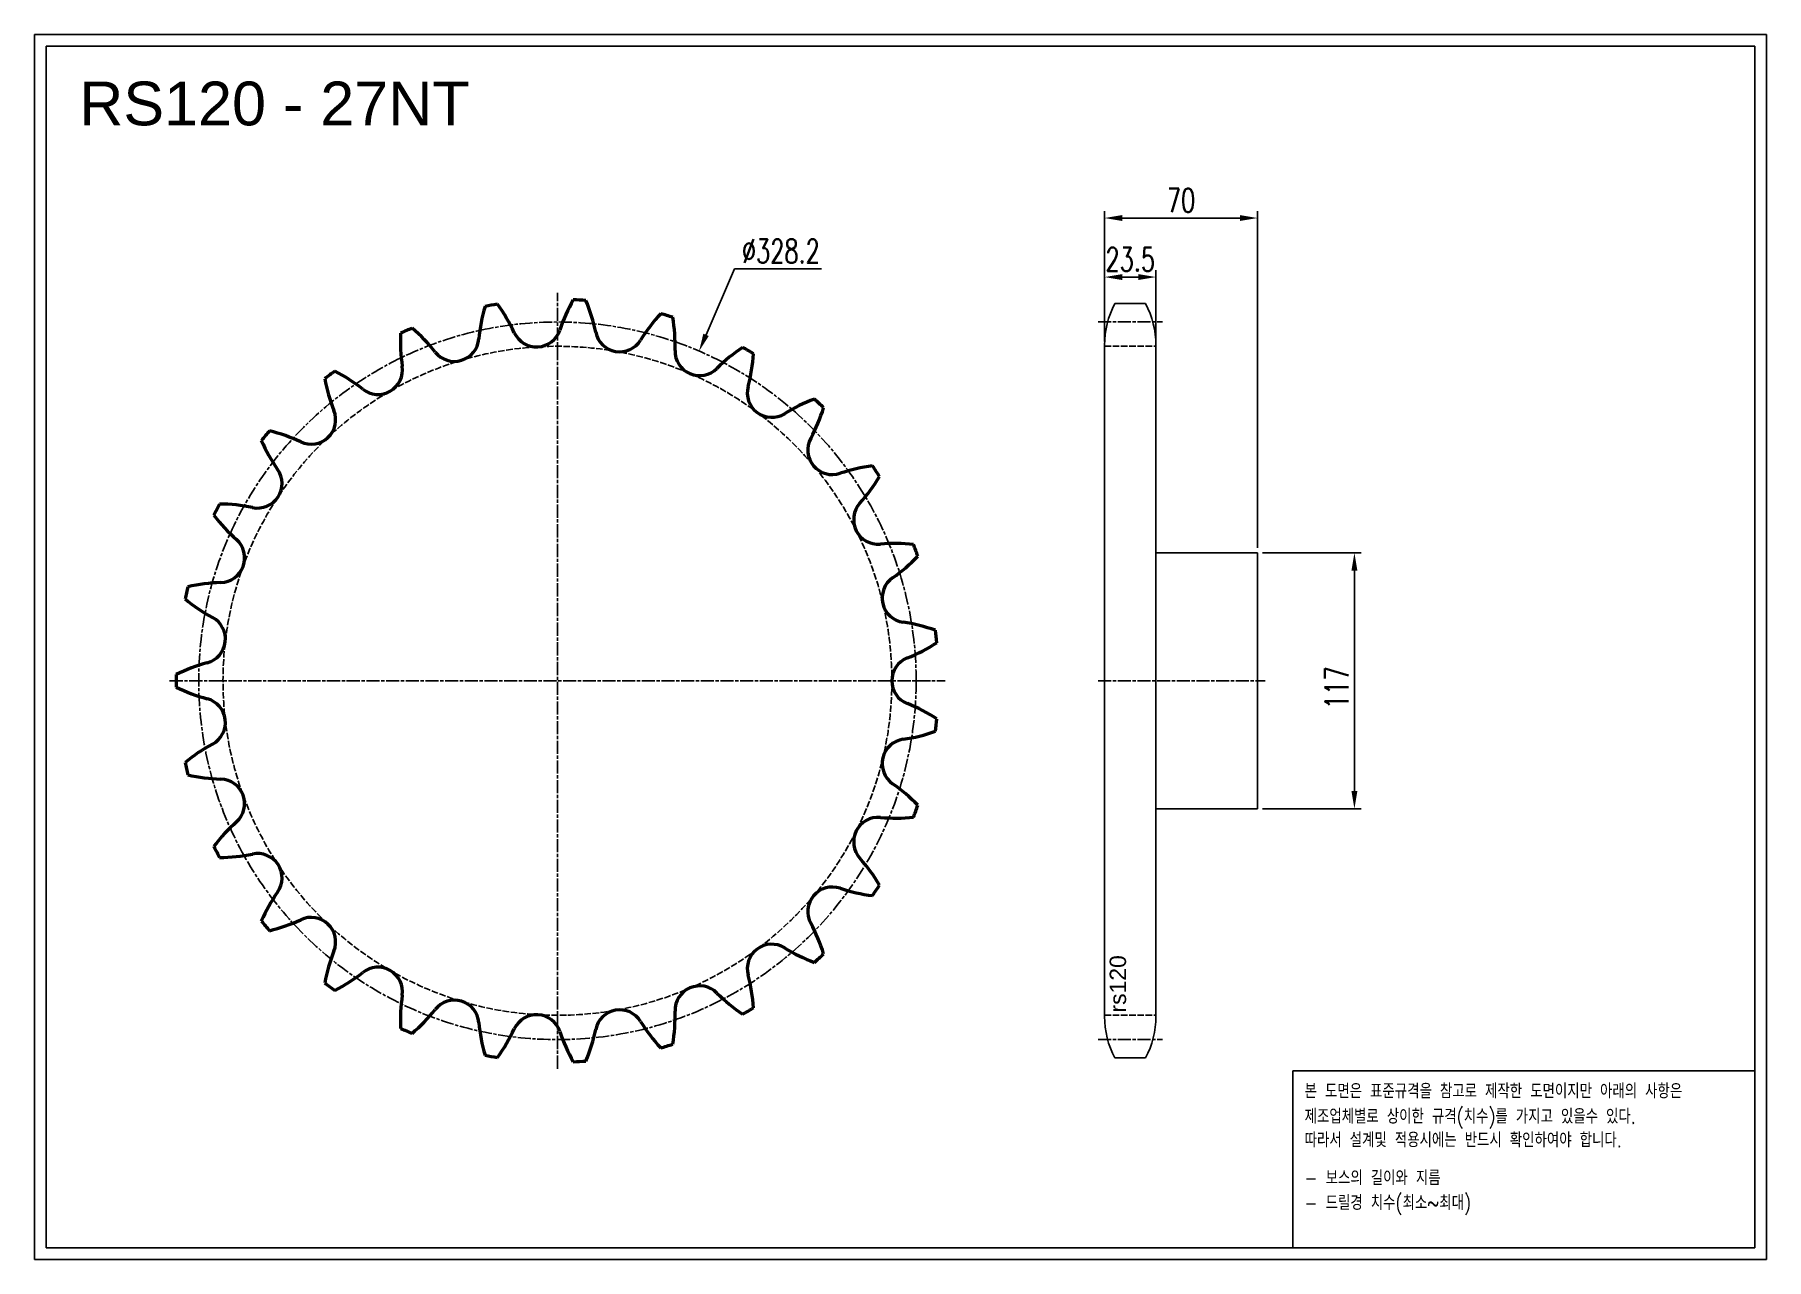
# Model space of a CAD drawing. Header units: millimetres. Extents: x -61522 to -60729, y 40123 to 40683.
import ezdxf

# ---------------------------------------------------------------- set-up
doc = ezdxf.new("R2010")
doc.units = ezdxf.units.MM
for name, pattern in [('AM_ISO02W050', [7.5, 6, -1.5]), ('AM_ISO02W050x2', [3.75, 3, -0.75]), ('AM_ISO08W050', [18, 12, -1.5, 3, -1.5]), ('AM_ISO08W050x2', [9, 6, -0.75, 1.5, -0.75])]:
    doc.linetypes.add(name, pattern=pattern)
for name, color, linetype, lineweight in [('AM_0N', 7, 'Continuous', 50), ('AM_3N', 6, 'AM_ISO02W050', 25), ('AM_7', 4, 'AM_ISO08W050', 25), ('AM_7N', 4, 'AM_ISO08W050', 25)]:
    doc.layers.add(name, color=color, linetype=linetype, lineweight=lineweight)
doc.layers.add('S-DIM', color=7, linetype='Continuous')
doc.styles.add('HAN', font='ROMANS.shx', dxfattribs={"width": 0.7, "bigfont": 'whgtxt.shx'})
doc.styles.add('HSG', font='SIMPLEX.shx', dxfattribs={"width": 0.7, "bigfont": 'HSG.shx'})
doc.styles.get("Standard").update_dxf_attribs({"font": 'arial.ttf'})
doc.dimstyles.new('APP23', dxfattribs={"dimscale": 4.5, "dimtxt": 2.4, "dimasz": 1.8, "dimexe": 0.7, "dimexo": 0.5, "dimgap": 0.6, "dimtad": 1, "dimtoh": 1, "dimdec": 1, "dimrnd": 0.01, "dimzin": 9, "dimdsep": 46, "dimtxsty": 'HSG', "dimcen": 0, "dimclrd": 1, "dimclre": 1, "dimclrt": 256, "dimazin": 2, "dimtp": 1, "dimtm": 1, "dimtfac": 0.5, "dimtdec": 1, "dimtix": 1, "dimtofl": 0, "dimtmove": 0, "dimatfit": 3, "dimfxl": 0, "dimtvp": 1, "dimtolj": 2, "dimlwd": -1, "dimlwe": -1, "dimarcsym": 0})

# ---------------------------------------------------------------- blocks, each defined once
blk = doc.blocks.new('*D1')
at = {"layer": 'Defpoints', "color": 0, "transparency": 16777216}
for p in [(-60962.12, 40445.76), (-60962.12, 40328.76), (-60917.83, 40328.76)]:
    blk.add_point(p, dxfattribs=at)
at = {"layer": 'S-DIM', "color": 1, "transparency": 16777216}
for p, q in [((-60959.87, 40445.76), (-60914.68, 40445.76)), ((-60917.83, 40437.66), (-60917.83, 40336.86)), ((-60959.87, 40328.76), (-60914.68, 40328.76))]:
    blk.add_line(p, q, dxfattribs=at)
for points in [[(-60919.18, 40437.66), (-60916.48, 40437.66), (-60917.83, 40445.76)], [(-60919.18, 40336.86), (-60916.48, 40336.86), (-60917.83, 40328.76)]]:
    blk.add_solid(points, dxfattribs=at)
at = {"layer": 'S-DIM', "transparency": 16777216, "insert": (-60925.93, 40384.09), "char_height": 10.8, "attachment_point": 5, "rotation": 90, "style": 'HSG'}
blk.add_mtext('\\A2;117', dxfattribs=at)
blk = doc.blocks.new('*D2')
at = {"layer": 'Defpoints', "color": 0, "transparency": 16777216}
for p in [(-61217.61, 40538.02), (-61347.19, 40236.5)]:
    blk.add_point(p, dxfattribs=at)
at = {"layer": 'S-DIM', "color": 1, "transparency": 16777216}
for p, q in [((-61201.44, 40575.65), (-61214.41, 40545.46)), ((-61161.66, 40575.65), (-61201.44, 40575.65))]:
    blk.add_line(p, q, dxfattribs=at)
blk.add_solid([(-61215.65, 40545.99), (-61213.17, 40544.93), (-61217.61, 40538.02)], dxfattribs=at)
at = {"layer": 'S-DIM', "transparency": 16777216, "insert": (-61180.2, 40583.75), "char_height": 10.8, "attachment_point": 5, "style": 'HSG'}
blk.add_mtext('\\A2;∅328.2', dxfattribs=at)
blk = doc.blocks.new('*D3')
at = {"layer": 'Defpoints', "color": 0, "transparency": 16777216}
for p in [(-61008.62, 40571.89), (-61032.12, 40540.24), (-61008.62, 40540.24)]:
    blk.add_point(p, dxfattribs=at)
at = {"layer": 'S-DIM', "color": 1, "transparency": 16777216}
for p, q in [((-61032.12, 40542.49), (-61032.12, 40575.04)), ((-61008.62, 40542.49), (-61008.62, 40575.04)), ((-61024.02, 40571.89), (-61016.72, 40571.89))]:
    blk.add_line(p, q, dxfattribs=at)
for points in [[(-61024.02, 40573.24), (-61024.02, 40570.54), (-61032.12, 40571.89)], [(-61016.72, 40573.24), (-61016.72, 40570.54), (-61008.62, 40571.89)]]:
    blk.add_solid(points, dxfattribs=at)
at = {"layer": 'S-DIM', "transparency": 16777216, "insert": (-61020.37, 40579.99), "char_height": 10.8, "attachment_point": 5, "style": 'HSG'}
blk.add_mtext('\\A2;23.5', dxfattribs=at)
blk = doc.blocks.new('*D4')
at = {"layer": 'Defpoints', "color": 0, "transparency": 16777216}
for p in [(-60962.12, 40598.89), (-61032.12, 40540.24), (-60962.12, 40445.76)]:
    blk.add_point(p, dxfattribs=at)
at = {"layer": 'S-DIM', "color": 1, "transparency": 16777216}
for p, q in [((-61032.12, 40542.49), (-61032.12, 40602.04)), ((-61024.02, 40598.89), (-60970.22, 40598.89)), ((-60962.12, 40448.01), (-60962.12, 40602.04))]:
    blk.add_line(p, q, dxfattribs=at)
for points in [[(-61024.02, 40600.24), (-61024.02, 40597.54), (-61032.12, 40598.89)], [(-60970.22, 40600.24), (-60970.22, 40597.54), (-60962.12, 40598.89)]]:
    blk.add_solid(points, dxfattribs=at)
at = {"layer": 'S-DIM', "transparency": 16777216, "insert": (-60997.12, 40606.99), "char_height": 10.8, "attachment_point": 5, "style": 'HSG'}
blk.add_mtext('\\A2;70', dxfattribs=at)
blk = doc.blocks.new('notice1')
at = {"color": 4}
blk.add_lwpolyline([(-22142.12, 1735.9), (-22053.8, 1735.9), (-22053.8, 1702.07), (-22142.12, 1702.07)], close=True, dxfattribs=at)
at = {"color": 4, "style": 'HAN', "width": 0.8}
for s, p in [('본 도면은 표준규격을 참고로 제작한 도면이지만 아래의 사항은', (-22139.9, 1730.62)), ('제조업체별로 상이한 규격(치수)를 가지고 있을수 있다.', (-22139.9, 1725.78)), ('따라서 설계및 적용시에는 반드시 확인하여야 합니다.', (-22139.9, 1721.28)), ('- 보스의 길이와 지름', (-22139.9, 1714.03)), ('- 드릴경 치수(최소~최대)', (-22139.9, 1709.27))]:
    blk.add_text(s, height=2.7949, dxfattribs=at).set_placement(p)

msp = doc.modelspace()

# ---------------------------------------------------------------- linework, layer by layer
for p, q in [((-61027.39, 40559.77), (-61013.35, 40559.77)), ((-61032.12, 40540.77), (-61032.12, 40233.75)), ((-61008.62, 40540.77), (-61008.62, 40233.75)), ((-61008.62, 40445.76), (-60962.12, 40445.76)), ((-60962.12, 40445.76), (-60962.12, 40328.76)), ((-60962.12, 40328.76), (-61008.62, 40328.76)), ((-61027.39, 40214.75), (-61013.35, 40214.75))]:
    msp.add_line(p, q)
for points in [[(-61521.54, 40682.76), (-60729.39, 40682.76), (-60729.39, 40122.66), (-61521.54, 40122.66)], [(-61516.21, 40677.43), (-60734.73, 40677.43), (-60734.73, 40127.99), (-61516.21, 40127.99)]]:
    msp.add_lwpolyline(points, close=True)
for centre, start, end in [((-60991.62, 40540.77), 152.02179, 180), ((-61049.12, 40540.77), 0, 27.97821), ((-60991.62, 40233.75), 180, 207.97821), ((-61049.12, 40233.75), 332.02179, 0)]:
    msp.add_arc(centre, 40.5, start, end)
at = {"layer": 'AM_0N'}
for centre, radius, start, end in [((-61241.25, 40536.84), 77.36, 163.74324, 175), ((-61282.4, 40387.26), 174.41, 99.05607, 100.94393), ((-61372.23, 40513.75), 77.36, 25, 36.25676), ((-61207.86, 40523.32), 77.36, 150.4099, 161.66667), ((-61282.4, 40387.26), 174.41, 85.72274, 87.61059), ((-61340.64, 40531.06), 77.36, 11.66667, 22.92343), ((-61178.49, 40502.46), 77.36, 137.07657, 148.33333), ((-61282.4, 40387.26), 174.41, 72.38941, 74.27726), ((-61305.91, 40540.61), 77.36, 358.33333, 9.5901), ((-61276.85, 40542.3), 77.36, 177.07657, 188.33333), ((-61282.4, 40387.26), 174.41, 112.38941, 114.27726), ((-61398.98, 40489.62), 77.36, 38.33333, 49.5901), ((-61329.49, 40544.57), 11.23, 218.33333, 355), ((-61291.95, 40551.19), 11.23, 205, 341.66667), ((-61253.89, 40548.97), 11.23, 191.66667, 328.33333), ((-61217.36, 40538.03), 11.23, 178.33333, 315), ((-61154.72, 40475.39), 77.36, 123.74324, 135), ((-61282.4, 40387.26), 174.41, 59.05607, 60.94393), ((-61269.91, 40541.9), 77.36, 345, 356.25676), ((-61282.4, 40387.26), 174.41, 125.72274, 127.61059), ((-61419.45, 40459.98), 77.36, 51.66667, 62.92343), ((-61364.5, 40529.46), 11.23, 231.66667, 8.33333), ((-61312.76, 40539.4), 77.36, 190.4099, 201.66667), ((-61184.34, 40518.97), 11.23, 165, 301.66667), ((-61395.08, 40506.7), 11.23, 245, 21.66667), ((-61137.84, 40443.57), 77.36, 110.4099, 121.66667), ((-61234.59, 40534.85), 77.36, 331.66667, 342.92343), ((-61282.4, 40387.26), 174.41, 45.72274, 47.61059), ((-61282.4, 40387.26), 174.41, 139.05607, 140.94393), ((-61347.03, 40528.3), 77.36, 203.74324, 215), ((-61432.52, 40426.41), 77.36, 65, 76.25676), ((-61156.61, 40492.81), 11.23, 151.66667, 288.33333), ((-61419.59, 40477.49), 11.23, 258.33333, 35), ((-61128.75, 40408.72), 77.36, 97.07657, 108.33333), ((-61201.84, 40519.85), 77.36, 318.33333, 329.5901), ((-61282.4, 40387.26), 174.41, 32.38941, 34.27726), ((-61282.4, 40387.26), 174.41, 152.38941, 154.27726), ((-61437.5, 40390.73), 77.36, 78.33333, 89.5901), ((-61135.66, 40460.95), 11.23, 138.33333, 275), ((-61377.81, 40509.6), 77.36, 217.07657, 228.33333), ((-61436.7, 40443.42), 11.23, 271.66667, 48.33333), ((-61127.94, 40372.7), 77.36, 83.74324, 95), ((-61282.4, 40387.26), 174.41, 19.05607, 20.94393), ((-61173.43, 40497.69), 77.36, 305, 316.25676), ((-61434.13, 40354.87), 77.36, 91.66667, 102.92343), ((-61122.62, 40425.13), 11.23, 125, 261.66667), ((-61282.4, 40387.26), 174.41, 165.72274, 167.61059), ((-61403.45, 40484.3), 77.36, 230.4099, 241.66667), ((-61445.49, 40406.32), 11.23, 285, 61.66667), ((-61135.46, 40337.48), 77.36, 70.4099, 81.66667), ((-61282.4, 40387.26), 174.41, 5.72274, 7.61059), ((-61150.9, 40469.59), 77.36, 291.66667, 302.92343), ((-61422.57, 40320.75), 77.36, 105, 116.25676), ((-61118.2, 40387.26), 11.23, 111.66667, 248.33333), ((-61282.4, 40387.26), 174.41, 179.05607, 180.94393), ((-61422.57, 40453.76), 77.36, 243.74324, 255), ((-61445.49, 40368.2), 11.23, 298.33333, 75), ((-61150.9, 40304.93), 77.36, 57.07657, 68.33333), ((-61282.4, 40387.26), 174.41, 352.38941, 354.27726), ((-61122.62, 40349.39), 11.23, 98.33333, 235), ((-61135.46, 40437.04), 77.36, 278.33333, 289.5901), ((-61403.45, 40290.22), 77.36, 118.33333, 129.5901), ((-61282.4, 40387.26), 174.41, 192.38941, 194.27726), ((-61434.13, 40419.65), 77.36, 257.07657, 268.33333), ((-61436.7, 40331.1), 11.23, 311.66667, 88.33333), ((-61173.43, 40276.83), 77.36, 43.74324, 55), ((-61282.4, 40387.26), 174.41, 339.05607, 340.94393), ((-61377.81, 40264.92), 77.36, 131.66667, 142.92343), ((-61135.66, 40313.57), 11.23, 85, 221.66667), ((-61127.94, 40401.81), 77.36, 265, 276.25676), ((-61282.4, 40387.26), 174.41, 205.72274, 207.61059), ((-61437.5, 40383.78), 77.36, 270.4099, 281.66667), ((-61419.59, 40297.03), 11.23, 325, 101.66667), ((-61201.84, 40254.67), 77.36, 30.4099, 41.66667), ((-61347.03, 40246.22), 77.36, 145, 156.25676), ((-61156.61, 40281.71), 11.23, 71.66667, 208.33333), ((-61128.75, 40365.8), 77.36, 251.66667, 262.92343), ((-61282.4, 40387.26), 174.41, 325.72274, 327.61059), ((-61282.4, 40387.26), 174.41, 219.05607, 220.94393), ((-61432.52, 40348.11), 77.36, 283.74324, 295), ((-61395.08, 40267.82), 11.23, 338.33333, 115), ((-61234.59, 40239.67), 77.36, 17.07657, 28.33333), ((-61184.34, 40255.55), 11.23, 58.33333, 195), ((-61137.84, 40330.95), 77.36, 238.33333, 249.5901), ((-61312.76, 40235.12), 77.36, 158.33333, 169.5901), ((-61282.4, 40387.26), 174.41, 312.38941, 314.27726), ((-61282.4, 40387.26), 174.41, 232.38941, 234.27726), ((-61419.45, 40314.54), 77.36, 297.07657, 308.33333), ((-61364.5, 40245.05), 11.23, 351.66667, 128.33333), ((-61269.91, 40232.62), 77.36, 3.74324, 15), ((-61276.85, 40232.22), 77.36, 171.66667, 182.92343), ((-61329.49, 40229.95), 11.23, 5, 141.66667), ((-61217.36, 40236.49), 11.23, 45, 181.66667), ((-61154.72, 40299.13), 77.36, 225, 236.25676), ((-61398.98, 40284.9), 77.36, 310.4099, 321.66667), ((-61291.95, 40223.33), 11.23, 18.33333, 155), ((-61253.89, 40225.55), 11.23, 31.66667, 168.33333), ((-61305.91, 40233.91), 77.36, 350.4099, 1.66667), ((-61282.4, 40387.26), 174.41, 299.05607, 300.94393), ((-61282.4, 40387.26), 174.41, 245.72274, 247.61059), ((-61241.25, 40237.67), 77.36, 185, 196.25676), ((-61372.23, 40260.77), 77.36, 323.74324, 335), ((-61207.86, 40251.2), 77.36, 198.33333, 209.5901), ((-61340.64, 40243.46), 77.36, 337.07657, 348.33333), ((-61178.49, 40272.06), 77.36, 211.66667, 222.92343), ((-61282.4, 40387.26), 174.41, 285.72274, 287.61059), ((-61282.4, 40387.26), 174.41, 259.05607, 260.94393), ((-61282.4, 40387.26), 174.41, 272.38941, 274.27726)]:
    msp.add_arc(centre, radius, start, end, dxfattribs=at)
at = {"layer": 'AM_3N', "linetype": 'AM_ISO02W050x2'}
for p, q in [((-61032.12, 40540.24), (-61008.62, 40540.24)), ((-61032.12, 40234.28), (-61008.62, 40234.28))]:
    msp.add_line(p, q, dxfattribs=at)
msp.add_circle((-61282.4, 40387.26), 152.98, dxfattribs=at)
at = {"layer": 'AM_7', "linetype": 'AM_ISO08W050x2'}
for p, q in [((-61035.12, 40551.35), (-61005.62, 40551.35)), ((-61035.12, 40387.26), (-60958.69, 40387.26)), ((-61035.12, 40223.17), (-61005.62, 40223.17))]:
    msp.add_line(p, q, dxfattribs=at)
msp.add_circle((-61282.4, 40387.26), 164.09, dxfattribs=at)
at = {"layer": 'AM_7N', "linetype": 'AM_ISO08W050x2'}
for p, q in [((-61282.4, 40209.85), (-61282.4, 40564.67)), ((-61459.81, 40387.26), (-61104.99, 40387.26))]:
    msp.add_line(p, q, dxfattribs=at)

# ---------------------------------------------------------------- block references
at = {"xscale": 2.3911759872, "yscale": 2.3911759872, "zscale": 2.3911759872}
msp.add_blockref('notice1', (-8000.22, 36058.05), dxfattribs=at)

# ---------------------------------------------------------------- texts
msp.add_text('RS120 - 27NT', height=20.0038).set_placement((-61501.14, 40641.28))
at = {"insert": (-61029.8, 40235.54), "char_height": 7.5, "attachment_point": 1, "rotation": 90}
msp.add_mtext_dynamic_manual_height_columns('rs120', width=80.6418, gutter_width=37.5, heights=[0], dxfattribs=at)

# ---------------------------------------------------------------- dimensions: what is measured, and where the dimension line sits
at = {"layer": 'S-DIM'}
dim = msp.add_linear_dim(base=(-60962.12, 40598.89), p1=(-61032.12, 40540.24), p2=(-60962.12, 40445.76), dimstyle='APP23', dxfattribs=at)
dim.commit()
dim.dimension.update_dxf_attribs({"geometry": '*D4', "text_midpoint": (-60997.12, 40606.99)})
dim = msp.add_diameter_dim_2p(p1=(-61347.19, 40236.5), p2=(-61217.61, 40538.02), dimstyle='APP23', dxfattribs=at)
dim.commit()
dim.dimension.update_dxf_attribs({"geometry": '*D2', "text_midpoint": (-61180.2, 40575.65), "dimtype": 131})
dim = msp.add_linear_dim(base=(-61008.62, 40571.89), p1=(-61032.12, 40540.24), p2=(-61008.62, 40540.24), dimstyle='APP23', dxfattribs=at)
dim.commit()
dim.dimension.update_dxf_attribs({"geometry": '*D3', "text_midpoint": (-61020.37, 40571.89), "dimtype": 128})
dim = msp.add_linear_dim(base=(-60917.83, 40328.76), p1=(-60962.12, 40445.76), p2=(-60962.12, 40328.76), angle=90, dimstyle='APP23', dxfattribs=at)
dim.commit()
dim.dimension.update_dxf_attribs({"geometry": '*D1', "text_midpoint": (-60917.83, 40384.09), "dimtype": 128})

doc.saveas('drawing.dxf')
